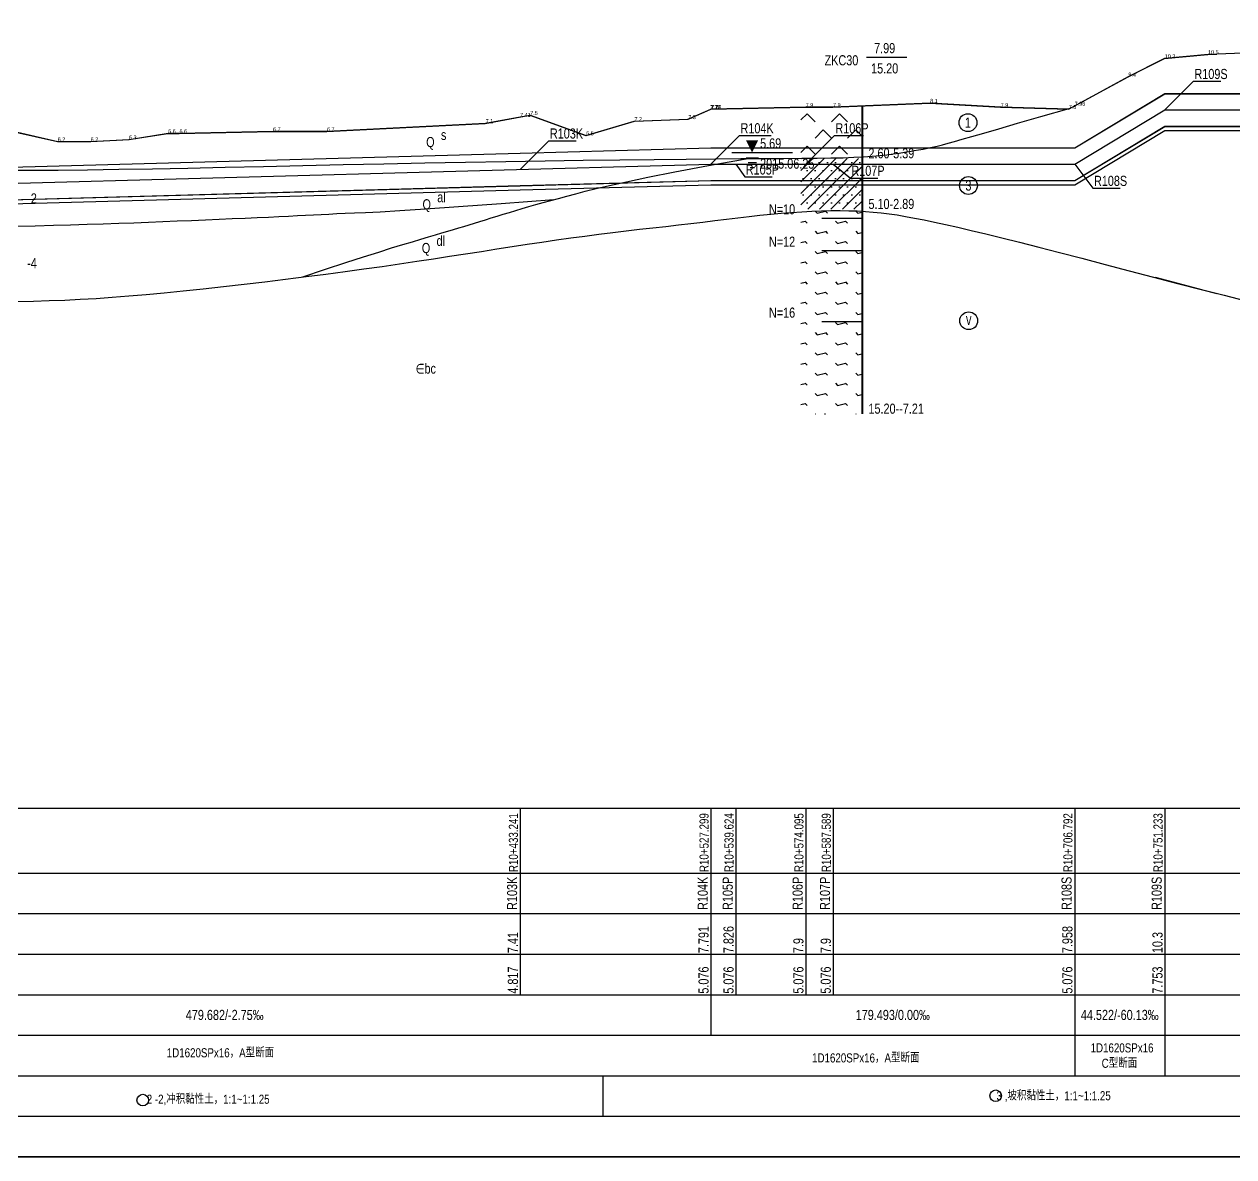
# Model space of a CAD drawing. Extents: x 525858 to 564773, y 2370984 to 2400075.
# Drawn here: x 561103 to 561700, y 2390429 to 2390988 of the extents above; entities that cross this region are included whole.
import ezdxf
from ezdxf.enums import TextEntityAlignment as Align

# ---------------------------------------------------------------- set-up
doc = ezdxf.new("R2010")
doc.units = 0
for name, pattern in [('CENTER', [2, 1.25, -0.25, 0.25, -0.25]), ('ZK', [20, 10, 0, 10]), ('ZKLIN', [0.4, 0.3, -0.1])]:
    doc.linetypes.add(name, pattern=pattern)
doc.layers.get('0').update_dxf_attribs({"linetype": 'CONTINUOUS'})
for name, color, linetype in [('pipe', 3, 'CONTINUOUS'), ('pipe_cen', 1, 'CENTER'), ('tab', 9, 'CONTINUOUS'), ('wipeout', 255, 'CONTINUOUS'), ('地形剖面', 4, 'CONTINUOUS'), ('布局裁图', 3, 'CONTINUOUS'), ('水工平面管线标注', 3, 'CONTINUOUS'), ('纵面管线标注', 3, 'CONTINUOUS')]:
    doc.layers.add(name, color=color, linetype=linetype)
doc.styles.add('ITALIC', font='txt', dxfattribs={"width": 0.7, "height": 0.28})
doc.styles.add('SIMP1', font='simp1.shx', dxfattribs={"width": 0.8, "bigfont": 'hz.shx'})

# ---------------------------------------------------------------- blocks, each defined once
blk = doc.blocks.new('uw')
for p, q in [((-0.143, -0.131), (0.159, -0.131)), ((0.109, -0.252), (-0.092, -0.252)), ((-0.042, -0.373), (0.059, -0.373))]:
    blk.add_line(p, q)
blk.add_lwpolyline([(0, 0, 0, 0.3, 0), (0, 0.3, 0.3, 0.3, 0)], format="xyseb")
at = {"style": 'ITALIC', "width": 0.7}
blk.add_attdef('SHUIWEI', (0.38, 0.156), '', height=0.28, dxfattribs=at)

msp = doc.modelspace()

# ---------------------------------------------------------------- hatches: boundary and pattern name
at = {"layer": '地形剖面'}
h = msp.add_hatch(dxfattribs=at)
h.set_pattern_fill('QG02', color=55, scale=20, style=0, pattern_type=2)
h.set_pattern_definition([(45, (550701.447, 2390571.292), (-8, 8), [5.656854, -5.656854]), (135, (550709.447, 2390571.292), (-8, -8), [5.656854, -5.656854])])
h.paths.add_polyline_path([(561516.396874, 2390947.192124), (561516.396874, 2390921.192124), (561486.396874, 2390921.192124), (561486.396874, 2390947.192124)])
h = msp.add_hatch(dxfattribs=at)
h.set_pattern_fill('QB07', color=55, scale=20, style=0, pattern_type=2)
h.set_pattern_definition([(45, (550701.447, 2390567.292), (-2.8284271, 2.8284271), []), (0, (550741.447, 2390587.292), (2, 4), [0, -4])])
h.paths.add_polyline_path([(561516.396874, 2390921.192124), (561516.396874, 2390896.192124), (561486.396874, 2390896.192124), (561486.396874, 2390921.192124)])
h = msp.add_hatch(dxfattribs=at)
h.set_pattern_fill('B001', color=55, scale=20, style=0, pattern_type=2)
h.set_pattern_definition([(315, (550718.447, 2390585.292), (-20.000006, 4e-15), [1.414214, -26.87]), (14.0362, (550714.447, 2390584.292), (-20.0000115, 2e-05), [4.1231, -78.339]), (315, (550713.447, 2390585.292), (-20.000006, 4e-15), [1.414214, -26.87]), (315, (550718.447, 2390575.292), (-20.000006, 4e-15), [1.414214, -26.87]), (14.0362, (550714.447, 2390574.292), (-20.0000115, 2e-05), [4.1231, -78.339]), (315, (550713.447, 2390575.292), (-20.000006, 4e-15), [1.414214, -26.87]), (315, (550708.447, 2390570.292), (4e-15, 20.000006), [1.414214, -26.87]), (14.0362, (550704.447, 2390569.292), (-20.0000115, 2e-05), [4.1231, -78.339]), (315, (550703.447, 2390570.292), (-20.000006, 4e-15), [1.414214, -26.87]), (315, (550708.447, 2390580.292), (-20.000006, 4e-15), [1.414214, -26.87]), (14.0362, (550704.447, 2390579.292), (-20.0000115, 2e-05), [4.1231, -78.339]), (315, (550703.447, 2390580.292), (-20.000006, 4e-15), [1.414214, -26.87])])
h.paths.add_polyline_path([(561516.396874, 2390896.192124), (561516.396874, 2390795.192124), (561486.396874, 2390795.192124), (561486.396874, 2390896.192124)])

# ---------------------------------------------------------------- linework, layer by layer
at = {"layer": 'pipe', "linetype": 'Continuous', "lineweight": -3}
for points in [[(560268.182874, 2390934.192316), (560533.906874, 2390918.822316), (560570.586874, 2390918.822316), (560709.985874, 2390918.822316), (560730.942874, 2390918.822316), (560745.852874, 2390918.822316), (560872.798874, 2390918.822316), (560909.874874, 2390890.812316), (560932.104874, 2390890.812316), (560962.290874, 2390913.312316), (561066.531874, 2390916.182316), (561347.912874, 2390923.932316), (561441.970874, 2390926.522316), (561454.295874, 2390926.522316), (561488.766874, 2390926.522316), (561502.260874, 2390926.522316), (561621.463874, 2390926.522316), (561665.904874, 2390953.292316), (561769.887874, 2390953.292316)], [(560268.182874, 2390934.092316), (560533.906874, 2390918.722316), (560570.586874, 2390918.722316), (560709.985874, 2390918.722316), (560730.942874, 2390918.722316), (560745.852874, 2390918.722316), (560872.798874, 2390918.722316), (560909.874874, 2390890.712316), (560932.104874, 2390890.712316), (560962.290874, 2390913.212316), (561066.531874, 2390916.082316), (561347.912874, 2390923.832316), (561441.970874, 2390926.422316), (561454.295874, 2390926.422316), (561488.766874, 2390926.422316), (561502.260874, 2390926.422316), (561621.463874, 2390926.422316), (561665.904874, 2390953.192316), (561769.887874, 2390953.192316)], [(560268.182874, 2390918.092315), (560533.906874, 2390902.722315), (560570.586874, 2390902.722315), (560709.985874, 2390902.722315), (560730.942874, 2390902.722315), (560745.852874, 2390902.722315), (560872.798874, 2390902.722315), (560909.874874, 2390874.712315), (560932.104874, 2390874.712315), (560962.290874, 2390897.212315), (561066.531874, 2390900.082315), (561347.912874, 2390907.832315), (561441.970874, 2390910.422315), (561454.295874, 2390910.422315), (561488.766874, 2390910.422315), (561502.260874, 2390910.422315), (561621.463874, 2390910.422315), (561665.904874, 2390937.192315), (561769.887874, 2390937.192315)], [(560268.182874, 2390917.992316), (560533.906874, 2390902.622316), (560570.586874, 2390902.622316), (560709.985874, 2390902.622316), (560730.942874, 2390902.622316), (560745.852874, 2390902.622316), (560872.798874, 2390902.622316), (560909.874874, 2390874.612316), (560932.104874, 2390874.612316), (560962.290874, 2390897.112316), (561066.531874, 2390899.982316), (561347.912874, 2390907.732316), (561441.970874, 2390910.322316), (561454.295874, 2390910.322316), (561488.766874, 2390910.322316), (561502.260874, 2390910.322316), (561621.463874, 2390910.322316), (561665.904874, 2390937.092316), (561769.887874, 2390937.092316)], [(560268.182874, 2390915.992316), (560533.906874, 2390900.622316), (560570.586874, 2390900.622316), (560709.985874, 2390900.622316), (560730.942874, 2390900.622316), (560745.852874, 2390900.622316), (560872.798874, 2390900.622316), (560909.874874, 2390872.612316), (560932.104874, 2390872.612316), (560962.290874, 2390895.112316), (561066.531874, 2390897.982316), (561347.912874, 2390905.732316), (561441.970874, 2390908.322316), (561454.295874, 2390908.322316), (561488.766874, 2390908.322316), (561502.260874, 2390908.322316), (561621.463874, 2390908.322316), (561665.904874, 2390935.092316), (561769.887874, 2390935.092316)]]:
    msp.add_lwpolyline(points, dxfattribs=at)
at = {"layer": 'pipe_cen', "linetype": 'Continuous', "lineweight": -3}
msp.add_lwpolyline([(558071.659874, 2390928.752316), (558225.979874, 2390976.932316), (558409.974874, 2390987.502316), (558532.248874, 2390949.072316), (558725.050874, 2390949.072316), (558813.745874, 2390977.172316), (559621.796874, 2390977.172316), (559792.414874, 2390933.932316), (560066.960874, 2390933.932316), (560179.461874, 2390899.762316), (560203.325874, 2390899.762316), (560268.182874, 2390926.092316), (560533.906874, 2390910.722316), (560872.798874, 2390910.722316), (560909.874874, 2390882.712316), (560932.104874, 2390882.712316), (560962.290874, 2390905.212316), (561441.970874, 2390918.422316), (561621.463874, 2390918.422316), (561665.904874, 2390945.192316), (561769.887874, 2390945.192316)], dxfattribs=at)
at = {"layer": '地形剖面', "color": 55}
for p, q in [((561518.716874, 2390971.192124), (561538.716874, 2390971.192124)), ((561452.274956, 2390924.192124), (561482.274956, 2390924.192124)), ((561516.716874, 2390891.692124), (561496.716874, 2390891.692124)), ((561516.716874, 2390875.692124), (561496.716874, 2390875.692124)), ((561516.716874, 2390840.692124), (561496.716874, 2390840.692124))]:
    msp.add_line(p, q, dxfattribs=at)
at = {"layer": '地形剖面', "color": 55, "lineweight": -3}
for points in [[(561097.559874, 2390934.582316), (561119.619874, 2390929.582316), (561135.865874, 2390929.582316), (561154.801874, 2390930.582316), (561174.118874, 2390933.582316), (561179.692874, 2390933.582316), (561225.826874, 2390934.582316), (561252.448874, 2390934.582316), (561330.705874, 2390938.582316), (561352.698874, 2390942.582316), (561352.748874, 2390942.562316), (561380.331874, 2390932.582316), (561404.137874, 2390939.582316), (561430.657874, 2390940.582316), (561442.016874, 2390945.582316), (561488.611874, 2390946.582316), (561502.105874, 2390946.582316), (561550.025874, 2390948.582316), (561584.807874, 2390946.582316), (561618.404874, 2390945.582316), (561618.470874, 2390945.622316), (561647.801874, 2390961.582316), (561665.594874, 2390970.502316), (561665.749874, 2390970.582316), (561687.125874, 2390972.582316), (561691.540634, 2390972.75252)], [(561661.126401, 2390968.264473), (561665.749874, 2390970.582316), (561665.904874, 2390970.662316), (561687.280874, 2390972.662316), (561713.218874, 2390973.662316)]]:
    msp.add_lwpolyline(points, dxfattribs=at)
at = {"layer": '地形剖面', "linetype": 'Continuous', "lineweight": -3}
msp.add_lwpolyline([(561097.714874, 2390934.662316), (561119.774874, 2390929.662316), (561136.020874, 2390929.662316), (561154.956874, 2390930.662316), (561174.273874, 2390933.662316), (561179.847874, 2390933.662316), (561225.981874, 2390934.662316), (561252.603874, 2390934.662316), (561330.860874, 2390938.662316), (561347.912874, 2390941.762316), (561352.853874, 2390942.662316), (561380.486874, 2390932.662316), (561404.292874, 2390939.662316), (561430.812874, 2390940.662316), (561441.553874, 2390945.392316), (561441.970874, 2390945.572316), (561441.970874, 2390945.572316), (561442.171874, 2390945.662316), (561488.766874, 2390946.662316), (561502.260874, 2390946.662316), (561502.260874, 2390946.662316), (561550.180874, 2390948.662316), (561584.962874, 2390946.662316), (561618.559874, 2390945.662316), (561621.463874, 2390947.242316), (561621.463874, 2390947.242316), (561621.463874, 2390947.242316), (561621.463874, 2390947.242316), (561647.956874, 2390961.662316), (561665.904874, 2390970.662316), (561665.904874, 2390970.662316), (561665.904874, 2390970.662316), (561665.904874, 2390970.662316), (561665.904874, 2390970.662316), (561687.280874, 2390972.662316), (561713.220874, 2390973.662316)], dxfattribs=at)
at = {"layer": '地形剖面', "color": 55, "linetype": 'ZK', "const_width": 1}
msp.add_lwpolyline([(561516.716874, 2390947.192124), (561516.716874, 2390795.192124)], dxfattribs=at)
at = {"layer": '地形剖面', "color": 55, "linetype": 'ZKLIN', "const_width": 0.5}
msp.add_lwpolyline([(561516.716874, 2390947.192124), (561516.716874, 2390795.192124)], dxfattribs=at)
at = {"layer": '地形剖面', "color": 55}
for points in [[(561094.404607, 2390915.423233), (561106.662905, 2390915.459437), (561120.006987, 2390915.543146), (561134.433861, 2390915.68376), (561149.940536, 2390915.890678), (561166.501147, 2390916.16939), (561183.998328, 2390916.509749), (561202.291842, 2390916.897698), (561221.241449, 2390917.319179), (561240.706912, 2390917.760137), (561260.547993, 2390918.206514), (561280.624451, 2390918.644254), (561300.79605, 2390919.059299), (561320.913307, 2390919.439936), (561340.78977, 2390919.783821), (561360.229741, 2390920.090956), (561379.037524, 2390920.361339), (561397.017422, 2390920.594971), (561413.97374, 2390920.791852), (561429.710781, 2390920.951982), (561444.032847, 2390921.075361), (561456.7995, 2390921.164102), (561468.091326, 2390921.228774), (561478.044167, 2390921.28206), (561486.793868, 2390921.336641), (561494.47627, 2390921.405198), (561501.227218, 2390921.500415), (561507.182554, 2390921.634974), (561512.478122, 2390921.821556), (561517.235187, 2390922.068965), (561521.516704, 2390922.370491), (561525.371051, 2390922.715544), (561528.846605, 2390923.093538), (561531.991746, 2390923.493882), (561534.854849, 2390923.905989), (561537.484293, 2390924.319269), (561539.928455, 2390924.723133), (561542.23653, 2390925.11169), (561544.460975, 2390925.49783), (561546.655064, 2390925.899139), (561548.872071, 2390926.333204), (561551.16527, 2390926.817612), (561553.587934, 2390927.369949), (561556.193339, 2390928.007801), (561559.034757, 2390928.748757), (561562.208459, 2390929.620922), (561565.982697, 2390930.694487), (561570.668722, 2390932.050164), (561576.577781, 2390933.768664), (561584.021125, 2390935.930699), (561593.310003, 2390938.616979), (561604.755663, 2390941.908216), (561618.669354, 2390945.885121)], [(561240.213627, 2390862.677124), (561251.857087, 2390866.57617), (561261.942227, 2390869.901461), (561270.633793, 2390872.717736), (561278.096529, 2390875.089739), (561284.49518, 2390877.082208), (561289.99449, 2390878.759886), (561294.759206, 2390880.187513), (561298.954072, 2390881.42983), (561302.72615, 2390882.543871), (561306.151774, 2390883.555845), (561309.289593, 2390884.484251), (561312.198259, 2390885.347592), (561314.936421, 2390886.164369), (561317.562731, 2390886.953082), (561320.135838, 2390887.732232), (561322.714394, 2390888.520321), (561325.347576, 2390889.332367), (561328.046678, 2390890.169458), (561330.813521, 2390891.029197), (561333.649925, 2390891.909189), (561336.55771, 2390892.807038), (561339.538699, 2390893.72035), (561342.594712, 2390894.646729), (561345.727569, 2390895.583778), (561348.942076, 2390896.53038), (561352.254976, 2390897.490524), (561355.685995, 2390898.469476), (561359.254862, 2390899.472502), (561362.981302, 2390900.504869), (561366.885045, 2390901.571842), (561370.985815, 2390902.678689), (561375.303341, 2390903.830674), (561379.937818, 2390905.045103), (561385.311309, 2390906.387437), (561391.926346, 2390907.935174), (561400.285461, 2390909.765813), (561410.891185, 2390911.956853), (561424.246051, 2390914.585794), (561440.852589, 2390917.730134), (561461.213331, 2390921.467372)], [(561099.549067, 2390887.888335), (561108.709692, 2390888.076888), (561117.596823, 2390888.286057), (561126.128393, 2390888.513404), (561134.321678, 2390888.756593), (561142.218793, 2390889.013312), (561149.86185, 2390889.281249), (561157.292963, 2390889.558093), (561164.554246, 2390889.841532), (561171.687811, 2390890.129254), (561178.735772, 2390890.418949), (561185.724274, 2390890.708443), (561192.615583, 2390890.996117), (561199.355995, 2390891.280489), (561205.891809, 2390891.560078), (561212.169322, 2390891.833403), (561218.134829, 2390892.098983), (561223.73463, 2390892.355337), (561228.915021, 2390892.600983), (561233.647332, 2390892.834816), (561238.003028, 2390893.057238), (561242.078604, 2390893.269026), (561245.970557, 2390893.470957), (561249.775385, 2390893.663809), (561253.589584, 2390893.848359), (561257.509651, 2390894.025383), (561261.632083, 2390894.195661), (561266.153086, 2390894.370862), (561271.667708, 2390894.606233), (561278.870709, 2390894.967913), (561288.456845, 2390895.522042), (561301.120875, 2390896.334761), (561317.557557, 2390897.472208), (561338.461649, 2390899.000524), (561364.527909, 2390900.985848)], [(561100.004003, 2390850.738579), (561107.816681, 2390850.877925), (561115.530809, 2390851.093148), (561123.194965, 2390851.388218), (561130.884035, 2390851.766124), (561138.672902, 2390852.229858), (561146.636453, 2390852.782408), (561154.84957, 2390853.426764), (561163.387139, 2390854.165918), (561172.324044, 2390855.002857), (561181.705706, 2390855.937895), (561191.459689, 2390856.960635), (561201.484091, 2390858.058003), (561211.677013, 2390859.216924), (561221.936553, 2390860.424324), (561232.160812, 2390861.667129), (561242.247888, 2390862.932264), (561252.095881, 2390864.206655), (561261.624287, 2390865.47924), (561270.838184, 2390866.747004), (561279.76405, 2390868.008943), (561288.428359, 2390869.264053), (561296.857587, 2390870.511332), (561305.07821, 2390871.749776), (561313.116704, 2390872.978381), (561320.999544, 2390874.196144), (561328.749664, 2390875.401212), (561336.375836, 2390876.588337), (561343.883287, 2390877.751417), (561351.277246, 2390878.884355), (561358.562944, 2390879.98105), (561365.745608, 2390881.035404), (561372.830467, 2390882.041318), (561379.822751, 2390882.992692), (561386.725813, 2390883.885879), (561393.535512, 2390884.727037), (561400.245828, 2390885.524777), (561406.850745, 2390886.287709), (561413.344244, 2390887.024444), (561419.720309, 2390887.74359), (561425.972922, 2390888.453759), (561432.096064, 2390889.163561), (561438.085708, 2390889.878432), (561443.945782, 2390890.591112), (561449.682204, 2390891.291165), (561455.300893, 2390891.968156), (561460.807766, 2390892.611652), (561466.208741, 2390893.211216), (561471.509738, 2390893.756415), (561476.716672, 2390894.236813), (561481.832563, 2390894.64363), (561486.848823, 2390894.974696), (561491.753966, 2390895.229497), (561496.536506, 2390895.407519), (561501.184954, 2390895.508247), (561505.687825, 2390895.531167), (561510.033632, 2390895.475763), (561514.210888, 2390895.341521), (561518.221713, 2390895.127051), (561522.122661, 2390894.827462), (561525.983893, 2390894.436988), (561529.875568, 2390893.949864), (561533.867849, 2390893.360323), (561538.030895, 2390892.662599), (561542.434867, 2390891.850927), (561547.149927, 2390890.919539), (561552.244753, 2390889.860824), (561557.782101, 2390888.659785), (561563.823245, 2390887.299577), (561570.429459, 2390885.763358), (561577.662017, 2390884.034284), (561585.582194, 2390882.095511), (561594.251264, 2390879.930196), (561603.730501, 2390877.521495), (561614.040038, 2390874.86464), (561625.035451, 2390872.003169), (561636.531174, 2390868.992696), (561648.341641, 2390865.888834), (561660.281287, 2390862.747196), (561672.164546, 2390859.623396), (561683.805853, 2390856.573048), (561691.540634, 2390854.558074)], [(561661.126401, 2390862.645783), (561672.319546, 2390859.703396), (561683.960853, 2390856.653048), (561695.174642, 2390853.731764), (561705.84211, 2390850.97741)]]:
    msp.add_lwpolyline(points, dxfattribs=at)
for points in [[(561508.716874, 2390891.692124, 0, 4, 0), (561508.716874, 2390896.692124, 0, 0, 0), (561508.716874, 2390903.692124, 0, 0, 0)], [(561508.716874, 2390875.692124, 0, 4, 0), (561508.716874, 2390880.692124, 0, 0, 0), (561508.716874, 2390887.692124, 0, 0, 0)], [(561508.716874, 2390840.692124, 0, 4, 0), (561508.716874, 2390845.692124, 0, 0, 0), (561508.716874, 2390852.692124, 0, 0, 0)]]:
    msp.add_lwpolyline(points, format="xyseb", dxfattribs=at)
for centre in [(561568.801628, 2390938.929371), (561569.038881, 2390907.897677), (561569.173993, 2390841.184832)]:
    msp.add_circle(centre, 4.4, dxfattribs=at)
at = {"layer": '纵面管线标注', "color": 9, "linetype": 'Continuous', "lineweight": -3}
for points in [[(561665.904874, 2390945.192316), (561680.044874, 2390959.332316), (561693.544874, 2390959.332316)], [(561347.912874, 2390915.832316), (561362.052874, 2390929.972316), (561375.552874, 2390929.972316)], [(561441.970874, 2390918.422316), (561456.110874, 2390932.562316), (561471.665853, 2390932.562316)], [(561488.766874, 2390918.422316), (561502.906874, 2390932.562316), (561517.24352, 2390932.562316)], [(561454.295874, 2390918.422316), (561458.715641, 2390912.200794), (561472.215641, 2390912.200794)], [(561502.260874, 2390918.422316), (561510.805223, 2390911.567282), (561524.305223, 2390911.567282)], [(561621.463874, 2390918.422316), (561630.478045, 2390906.59853), (561643.978045, 2390906.59853)]]:
    msp.add_lwpolyline(points, dxfattribs=at)

# ---------------------------------------------------------------- block references
at = {"layer": '地形剖面', "color": 55, "xscale": 20, "yscale": 20, "zscale": 20}
msp.add_blockref('uw', (561462.274956, 2390924.192124), dxfattribs=at)

# ---------------------------------------------------------------- texts
at = {"layer": '地形剖面', "color": 55, "style": 'SIMP1', "width": 0.8}
for s, p in [('7.99', (561527.716874, 2390973.192124)), ('15.20', (561527.716874, 2390963.192124))]:
    msp.add_text(s, height=5, dxfattribs=at).set_placement(p, align=Align.CENTER)
for s, p in [('ZKC30', (561514.716874, 2390967.192124)), ('N=10', (561483.550284, 2390893.692124)), ('N=12', (561483.550284, 2390877.692124)), ('N=16', (561483.550284, 2390842.692124))]:
    msp.add_text(s, height=5, dxfattribs=at).set_placement(p, align=Align.RIGHT)
at = {"layer": '地形剖面', "color": 9, "linetype": 'Continuous', "lineweight": -3, "style": 'SIMP1', "width": 0.8}
for s, p in [('10.3', (561665.904874, 2390970.662316)), ('10.3', (561665.904874, 2390970.662316)), ('10.3', (561665.904874, 2390970.662316)), ('10.3', (561665.904874, 2390970.662316)), ('10.3', (561665.904874, 2390970.662316)), ('10.5', (561687.280874, 2390972.662316)), ('9.4', (561647.956874, 2390961.662316)), ('7.77', (561441.553874, 2390945.392316)), ('7.79', (561441.970874, 2390945.572316)), ('7.79', (561441.970874, 2390945.572316)), ('7.8', (561442.171874, 2390945.662316)), ('7.9', (561488.766874, 2390946.662316)), ('7.9', (561502.260874, 2390946.662316)), ('7.9', (561502.260874, 2390946.662316)), ('8.1', (561550.180874, 2390948.662316)), ('7.9', (561584.962874, 2390946.662316)), ('7.8', (561618.559874, 2390945.662316)), ('7.96', (561621.463874, 2390947.242316)), ('7.96', (561621.463874, 2390947.242316)), ('7.96', (561621.463874, 2390947.242316)), ('7.96', (561621.463874, 2390947.242316)), ('7.41', (561347.912874, 2390941.762316)), ('7.5', (561352.853874, 2390942.662316)), ('7.2', (561404.292874, 2390939.662316)), ('7.3', (561430.812874, 2390940.662316)), ('6.6', (561174.273874, 2390933.662316)), ('6.6', (561179.847874, 2390933.662316)), ('6.7', (561225.981874, 2390934.662316)), ('6.7', (561252.603874, 2390934.662316)), ('7.1', (561330.860874, 2390938.662316)), ('6.2', (561119.774874, 2390929.662316)), ('6.2', (561136.020874, 2390929.662316)), ('6.3', (561154.956874, 2390930.662316)), ('6.5', (561380.486874, 2390932.662316))]:
    msp.add_text(s, height=2, dxfattribs=at).set_placement(p)
at = {"layer": '地形剖面', "color": 55, "style": 'SIMP1', "width": 0.8}
for s, p in [('1', (561568.801628, 2390938.929371)), ('Q', (561303.612939, 2390928.70451)), ('3', (561569.038881, 2390907.897677)), ('-2', (561107.089743, 2390901.582316)), ('Q', (561301.804656, 2390897.979888)), ('Q', (561301.460666, 2390876.421004)), ('-4', (561107.089743, 2390869.582316)), ('Ⅴ', (561569.173993, 2390841.184832)), ('∈bc', (561301.33049, 2390817.670745))]:
    msp.add_text(s, height=5, dxfattribs=at).set_placement(p, align=Align.MIDDLE)
for s, p in [('s', (561308.812939, 2390930.371177)), ('5.69', (561466.274956, 2390926.192124)), ('2.60-5.39', (561519.716874, 2390921.312124)), ('2015.06.25', (561466.274956, 2390916.192124)), ('al', (561307.004656, 2390899.646555)), ('5.10-2.89', (561519.716874, 2390896.312124)), ('dl', (561306.660666, 2390878.087671)), ('15.20--7.21', (561519.716874, 2390795.312124))]:
    msp.add_text(s, height=5, dxfattribs=at).set_placement(p)
at = {"layer": '纵面管线标注', "linetype": 'Continuous', "lineweight": -3, "style": 'SIMP1', "width": 0.8}
for s, p in [('R109S', (561680.544874, 2390960.432316)), ('R103K', (561362.552874, 2390931.072316)), ('R104K', (561456.610874, 2390933.662316)), ('R106P', (561503.406874, 2390933.662316)), ('R105P', (561459.215641, 2390913.300794)), ('R107P', (561511.305223, 2390912.667282)), ('R108S', (561630.978045, 2390907.69853))]:
    msp.add_text(s, height=5, dxfattribs=at).set_placement(p)

# ---------------------------------------------------------------- wipeouts: each hides what was drawn before it
at = {"linetype": 'Continuous', "lineweight": -3}
msp.add_wipeout([(550845.99349, 2390600.672316), (563560.805874, 2390600.672316), (563560.805874, 2390428.672316), (550845.99349, 2390428.672316)], dxfattribs=at).dxf.layer = 'wipeout'

# ---------------------------------------------------------------- next in the draw order: linework, layer by layer
at = {"layer": 'tab', "linetype": 'Continuous', "lineweight": -3}
for points in [[(550767.934025, 2390600.672316), (563560.805874, 2390600.672316)], [(561347.912874, 2390600.672316), (561347.912874, 2390508.672316)], [(561441.970874, 2390600.672316), (561441.970874, 2390508.672316)], [(561454.295874, 2390600.672316), (561454.295874, 2390508.672316)], [(561488.766874, 2390600.672316), (561488.766874, 2390508.672316)], [(561502.260874, 2390600.672316), (561502.260874, 2390508.672316)], [(561621.463874, 2390600.672316), (561621.463874, 2390508.672316)], [(561665.904874, 2390600.672316), (561665.904874, 2390508.672316)], [(550767.934025, 2390568.672316), (563560.805874, 2390568.672316)], [(550767.934025, 2390548.672316), (563560.805874, 2390548.672316)], [(550767.934025, 2390528.672316), (563560.805874, 2390528.672316)], [(550767.934025, 2390508.672316), (563560.805874, 2390508.672316)], [(561441.970874, 2390508.672316), (561441.970874, 2390488.672316)], [(561621.463874, 2390508.672316), (561621.463874, 2390488.672316)], [(561665.904874, 2390508.672316), (561665.904874, 2390488.672316)], [(550767.934025, 2390488.672316), (563560.805874, 2390488.672316)], [(561621.463948, 2390488.672316), (561621.463948, 2390468.672316)], [(561665.904856, 2390488.672316), (561665.904856, 2390468.672316)], [(550767.934025, 2390468.672316), (563560.805874, 2390468.672316)], [(561388.618828, 2390468.672316), (561388.618828, 2390448.672316)], [(550767.934025, 2390448.672316), (563560.805874, 2390448.672316)], [(550852.671874, 2390448.672316), (563560.806355, 2390448.672316)], [(550767.934025, 2390428.672316), (563560.805874, 2390428.672316)]]:
    msp.add_lwpolyline(points, dxfattribs=at)
for points in [[(560962.290874, 2390498.672316, 0, 1, 0), (560965.290874, 2390498.672316, 0, 0, 0), (561182.130874, 2390498.672316, 0, 0, 0)], [(561441.970874, 2390498.672316, 0, 1, 0), (561438.970874, 2390498.672316, 0, 0, 0), (561222.130874, 2390498.672316, 0, 0, 0)], [(561441.970874, 2390498.672316, 0, 1, 0), (561444.970874, 2390498.672316, 0, 0, 0), (561511.717374, 2390498.672316, 0, 0, 0)], [(561621.463874, 2390498.672316, 0, 1, 0), (561618.463874, 2390498.672316, 0, 0, 0), (561551.717374, 2390498.672316, 0, 0, 0)], [(561665.904874, 2390498.672316, 0, 1, 0), (561668.904874, 2390498.672316, 0, 0, 0), (561697.896374, 2390498.672316, 0, 0, 0)]]:
    msp.add_lwpolyline(points, format="xyseb", dxfattribs=at)
at = {"layer": '布局裁图', "linetype": 'Continuous', "lineweight": -3}
msp.add_lwpolyline([(550845.99349, 2390600.672316), (563560.805874, 2390600.672316), (563560.805874, 2390428.672316), (550845.99349, 2390428.672316)], close=True, dxfattribs=at)
at = {"layer": '水工平面管线标注', "linetype": 'Continuous', "lineweight": -3}
for centre in [(561161.712988, 2390456.655023), (561582.478043, 2390458.792931)]:
    msp.add_circle(centre, 2.843946, dxfattribs=at)

# ---------------------------------------------------------------- next in the draw order: texts
at = {"layer": 'tab', "color": 3, "linetype": 'Continuous', "lineweight": -3, "style": 'SIMP1', "width": 0.8}
for s, height, p in [('R10+433.241', 4.5, (561346.812874, 2390569.172316)), ('R10+527.299', 4.5, (561440.870874, 2390569.172316)), ('R10+539.624', 4.5, (561453.195874, 2390569.172316)), ('R10+574.095', 4.5, (561487.666874, 2390569.172316)), ('R10+587.589', 4.5, (561501.160874, 2390569.172316)), ('R10+706.792', 4.5, (561620.363874, 2390569.172316)), ('R10+751.233', 4.5, (561664.804874, 2390569.172316)), ('7.791', 5, (561440.870874, 2390529.172316)), ('7.826', 5, (561453.195874, 2390529.172316)), ('7.958', 5, (561620.363874, 2390529.172316)), ('7.41', 5, (561346.812874, 2390529.172316)), ('7.9', 5, (561487.666874, 2390529.172316)), ('7.9', 5, (561501.160874, 2390529.172316)), ('10.3', 5, (561664.804874, 2390529.172316)), ('4.817', 5, (561346.812874, 2390509.172316)), ('5.076', 5, (561440.870874, 2390509.172316)), ('5.076', 5, (561453.195874, 2390509.172316)), ('5.076', 5, (561487.666874, 2390509.172316)), ('5.076', 5, (561501.160874, 2390509.172316)), ('5.076', 5, (561620.363874, 2390509.172316)), ('7.753', 5, (561664.804874, 2390509.172316))]:
    msp.add_text(s, height=height, rotation=89.999998453, dxfattribs=at).set_placement(p)
for s, p in [('R103K', (561347.912874, 2390558.672316)), ('R104K', (561441.970874, 2390558.672316)), ('R105P', (561454.295874, 2390558.672316)), ('R106P', (561488.766874, 2390558.672316)), ('R107P', (561502.260874, 2390558.672316)), ('R108S', (561621.463874, 2390558.672316)), ('R109S', (561665.904874, 2390558.672316))]:
    msp.add_text(s, height=5, rotation=89.999998453, dxfattribs=at).set_placement(p, align=Align.BOTTOM_CENTER)
for s, height, p in [('479.682/-2.75‰', 5, (561202.130874, 2390498.672316)), ('179.493/0.00‰', 5, (561531.717374, 2390498.672316)), ('44.522/-60.13‰', 5, (561643.684374, 2390498.672316)), ('1D1620SPx16，A型断面', 4.5, (561200.030516, 2390479.996005)), ('1D1620SPx16', 4.5, (561644.822629, 2390482.42015)), ('1D1620SPx16，A型断面', 4.5, (561518.39014, 2390477.474475)), ('C型断面', 4.5, (561643.524391, 2390474.832995))]:
    msp.add_text(s, height=height, dxfattribs=at).set_placement(p, align=Align.MIDDLE_CENTER)
at = {"layer": '水工平面管线标注', "linetype": 'Continuous', "lineweight": -3, "style": 'SIMP1', "width": 0.8}
for s, p in [('2 -2,冲积黏性土，1:1~1:1.25', (561193.972545, 2390457.08801)), ('3 ,坡积黏性土，1:1~1:1.25', (561611.084795, 2390458.799754))]:
    msp.add_text(s, height=4.5, dxfattribs=at).set_placement(p, align=Align.MIDDLE_CENTER)

doc.saveas('drawing.dxf')
